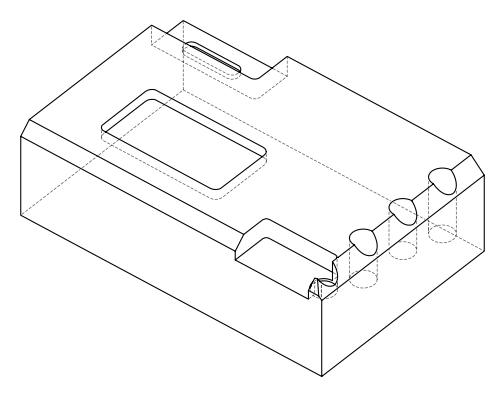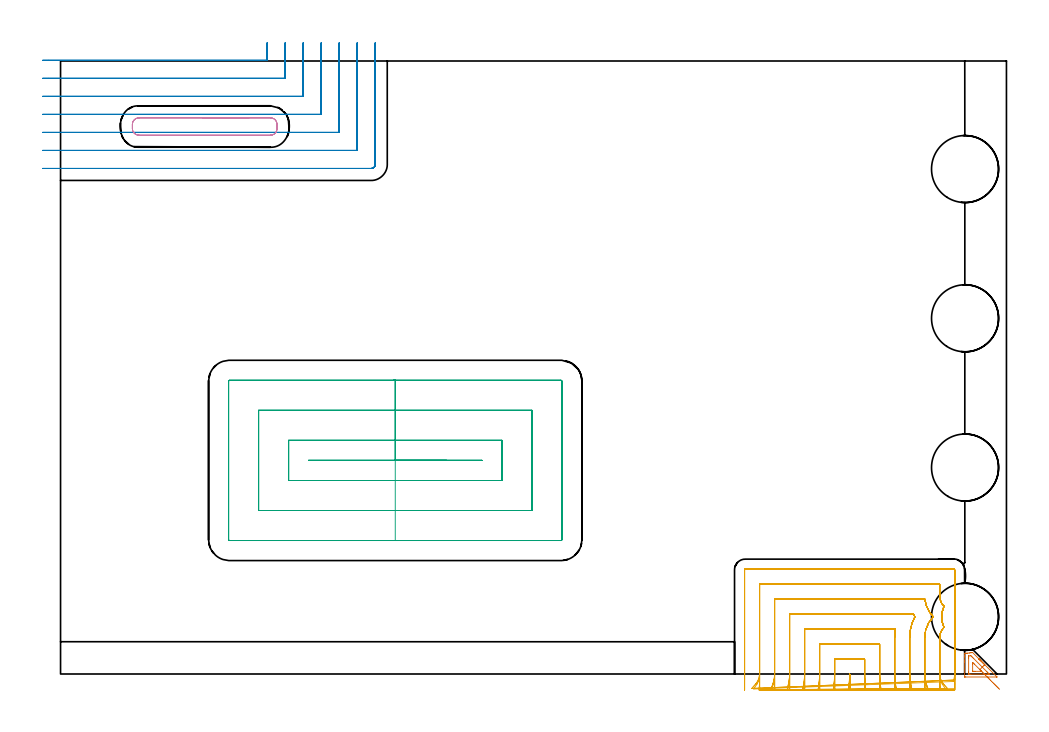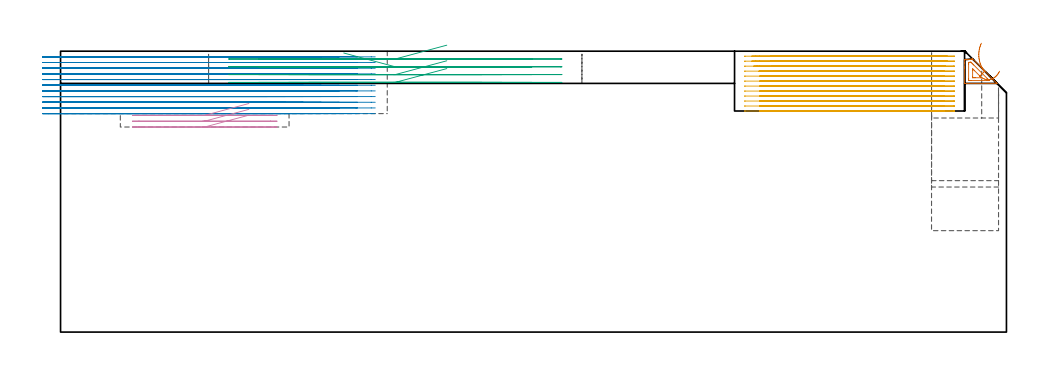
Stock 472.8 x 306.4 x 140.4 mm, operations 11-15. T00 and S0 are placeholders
(PLAN: 15 operations, 12 tool changes, 118.1 min)
(1 INDEXABLE_INSERT_DRILL_BLIND_HOLE_FROM_SOLID | STEP1POCKET | NXT0302_013 | 0.14 min | 11465 mm3)
(2 DRILL_TO_ENLARGE_BLIND_HOLE | STEP1POCKET | UGT0301_383 | 0.14 min | 17950 mm3)
(3 INDEXABLE_INSERT_DRILL_BLIND_HOLE_FROM_SOLID_1 | STEP1POCKET_1 | NXT0302_013 | 0.27 min | 22290 mm3)
(4 DRILL_TO_ENLARGE_BLIND_HOLE_1 | STEP1POCKET_1 | UGT0301_383 | 0.27 min | 34690 mm3)
(5 INDEXABLE_INSERT_DRILL_BLIND_HOLE_FROM_SOLID_2 | STEP1POCKET_2 | NXT0302_013 | 0.28 min | 23396 mm3)
(6 DRILL_TO_ENLARGE_BLIND_HOLE_2 | STEP1POCKET_2 | UGT0301_383 | 0.28 min | 36399 mm3)
(7 INDEXABLE_INSERT_DRILL_BLIND_HOLE_FROM_SOLID_3 | STEP1POCKET_3 | NXT0302_013 | 0.37 min | 30940 mm3)
(8 DRILL_TO_ENLARGE_BLIND_HOLE_3 | STEP1POCKET_3 | UGT0301_383 | 0.37 min | 48059 mm3)
(9 AREA_MILL | FG_CHAMFER_SURFACE | UGT0205_001 | 16.47 min | 44618 mm3)
(10 AREA_MILL_1 | FG_CHAMFER_SURFACE_1 | UGT0205_001 | 15.29 min | 53584 mm3)
(11 AREA_MILL_2 | FG_CHAMFER_SURFACE_2 | UGT0205_001 | 0.61 min | 1636 mm3)
(12 MILL_CORNER_NOTCH_RECTANGULAR | CORNER_NOTCH_RECTANGULAR | NXT0201_011 | Follow Part, ap 3, ae 75% | 29.33 min | 303769 mm3)
(13 MILL_RECTANGULAR_POCKET | POCKET_RECTANGULAR_STRAIGHT | UGT0201_104 | Follow Part, ap 5, ae 75% | 11.11 min | 289976 mm3)
(14 MILL_RECTANGULAR_POCKET_1 | POCKET_RECTANGULAR_STRAIGHT_1 | NXT0201_011 | Follow Part, ap 3, ae 75% | 1.23 min | 11184 mm3)
(15 MILL_SLOT | SLOT_PARTIAL_RECTANGULAR | NXT0201_013 | Follow Part, ap 2.5, ae 75% | 41.92 min | 182192 mm3)
(TOOL NXT0302_013 | Index. Insert Drill 21mm [880-D2100L25-05] | D21 PA176 FL105 Z2)
(TOOL UGT0301_383 | Twist Drill Flat Bottom 33.5 mm | D33.5 PA180 FL175 Z2)
(TOOL UGT0205_001 | Chamfer Mill 20 x 3 x 45 deg. | D20 FL50 Z2)
(TOOL NXT0201_011 | ENDMILL 12mm [2P460-1200-NA 1630] | D12 FL38 Z6)
(TOOL UGT0201_104 | End Mill 20 mm | D20 FL22 Z2)
(TOOL NXT0201_013 | ENDMILL 10mm | D10 FL30 Z4)
(OP 11 AREA_MILL_2)
G17 G21 G94 G90
T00 M6
G54
G17 G0 G90 X460.275 Y6.326 S1061 M3
G43 Z150.4 H0
Z144.372
G94 G1 X459.941 Y6.66 Z143.639 F250.
X459.654 Y6.947 Z142.867
X459.415 Y7.186 Z142.062
X459.227 Y7.374 Z141.231
X459.09 Y7.51 Z140.381
X459.007 Y7.594 Z139.516
X458.977 Y7.624 Z138.645
X459.001 Y7.6 Z137.773
X459.079 Y7.522 Z136.908
X459.21 Y7.391 Z136.055
X459.392 Y7.209 Z135.222
X459.626 Y6.975 Z134.414
X459.908 Y6.693 Z133.639
X460.237 Y6.364 Z132.901
X460.61 Y5.991 Z132.206
X461.025 Y5.576 Z131.56
X461.478 Y5.123 Z130.968
X461.965 Y4.636 Z130.433
X467.848 Y-1.247 Z124.551
X468.05 Y-1.45 Z124.35
X468.091 Y-1.493 Z124.307
X467.848 Y-1.5 Z124.3
X452.449
X451.979 Y-1.494 Z124.303
X451.91 Y-1.491 Z124.305
X451.9 Y-1.416 Z124.38
Y5.954 Z131.748
Y6.627 Z132.424
Y6.833 Z132.631
Y8.592 Z134.388
Y9.005 Z134.804
Y10.352 Z136.148
X452.039 Y10.354 Z136.151
X452.449 Y10.364 Z136.154
X452.486 Z136.155
X452.65 Y10.375 Z136.16
X453.37 Y10.408 Z136.206
X454.254 Y10.499 Z136.298
X455.114 Y10.635 Z136.433
X455.138 Y10.639 Z136.437
X455.783 Y10.762 Z136.561
X455.796 Y10.763 Z136.562
X455.825 Y10.764
X455.894 Y10.706 Z136.505
X461.965 Y4.636 Z130.433
X461.577 Y4.247 Z130.047
X460.74 Y3.41 Z129.21
X463.109 Y1.041 Z126.841
X463.471 Y0.679 Z126.479
X463.998 Y0.149 Z125.949
X464.151 Y-0.013 Z125.787
X464.207 Y-0.079 Z125.721
X463.998 Y-0.083 Z125.717
X463.881 Y-0.085 Z125.715
X463.109 Y-0.086 Z125.714
X454.998
X454.225 Y-0.084 Z125.716
X454.107 Y-0.083 Z125.717
X453.91 Y-0.078 Z125.722
X453.906 Y-0.016 Z125.784
X453.902 Y0.12 Z125.92
X453.9 Y0.679 Z126.479
Y1.001 Z126.801
Y8.034 Z133.834
X453.902 Y8.592 Z134.392
X453.904 Y8.91 Z134.71
X453.91 Y9.016 Z134.816
X454. Y9.036 Z134.836
X454.966 Y9.155 Z134.955
X455.114 Y9.025 Z134.825
X455.555 Y8.592 Z134.392
X456.002 Y8.148 Z133.948
X456.438 Y7.712 Z133.512
X460.74 Y3.41 Z129.21
X459.515 Y2.186 Z127.986
X459.556 Y2.145 Z127.945
X460.139 Y1.558 Z127.358
X460.329 Y1.362 Z127.162
X460.352 Y1.338 Z127.138
X460.297 Y1.335 Z127.135
X460.174 Y1.331 Z127.131
X460.02 Y1.329 Z127.129
X459.788 Y1.328 Z127.128
X457.123
X456.891 Y1.329 Z127.129
X456.233 Y1.33 Z127.13
X456.002 Y1.333 Z127.133
X455.927 Y1.335 Z127.135
X455.91 Y1.34 Z127.14
X455.906 Y1.389 Z127.189
X455.902 Y1.457 Z127.257
X455.901 Y1.558 Z127.358
X455.9 Y1.659 Z127.459
Y5.075 Z130.875
Y5.176 Z130.976
X455.902 Y5.277 Z131.077
X455.909 Y5.479 Z131.279
X455.921 Y5.769 Z131.569
X456.002 Y5.694 Z131.494
X456.625 Y5.075 Z130.875
X456.891 Y4.81 Z130.61
X459.264 Y2.437 Z128.237
X459.515 Y2.186 Z127.986
X460.033 Y1.667 Z127.514
X460.579 Y1.121 Z127.107
X461.147 Y0.552 Z126.77
X461.735 Y-0.035 Z126.503
X462.336 Y-0.637 Z126.31
X462.947 Y-1.249 Z126.192
X463.563 Y-1.865 Z126.15
X464.179 Y-2.482 Z126.184
X464.791 Y-3.094 Z126.294
X465.393 Y-3.697 Z126.478
X465.982 Y-4.286 Z126.737
X466.553 Y-4.858 Z127.067
X467.102 Y-5.406 Z127.466
X467.623 Y-5.929 Z127.931
X468.114 Y-6.42 Z128.459
X468.571 Y-6.877 Z129.045
X468.99 Y-7.296 Z129.685
X469.367 Y-7.674 Z130.375
G0 Z150.4
M5
M2
(OP 12 MILL_CORNER_NOTCH_RECTANGULAR)
G17 G21 G94 G90
T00 M6
G54
G17 G0 G90 X-8.992 Y306.7 S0 M3
G43 Z150.401 H1
Z137.564
G94 G1 X-5.992 F250.
X102.705 F500.
G3 X103.3 Y307.295 R0.6
G1 Y312.4
Y315.4 F250.
G0 Z150.401
X-9. Y297.7
Z137.564
G1 X-6.
X111.705 F500.
G3 X112.3 Y298.295 R0.6
G1 Y312.4
Y315.4 F250.
G0 Z150.401
X-9. Y288.7
Z137.564
G1 X-6.
X120.705 F500.
G3 X121.3 Y289.295 R0.6
G1 Y312.4
Y315.4 F250.
G0 Z150.401
X-9. Y279.7
Z137.564
G1 X-6.
X129.705 F500.
G3 X130.3 Y280.295 R0.6
G1 Y312.4
Y315.4 F250.
G0 Z150.401
X-9. Y270.7
Z137.564
G1 X-6.
X138.704 F500.
G3 X139.3 Y271.296 R0.6
G1 Y312.4
Y315.4 F250.
G0 Z150.401
X-9. Y261.7
Z137.564
G1 X-6.
X147.704 F500.
G3 X148.3 Y262.296 R0.6
G1 Y312.4
Y315.4 F250.
G0 Z150.401
X-9. Y252.7
Z137.564
G1 X-6.
X155.3 F500.
G3 X157.3 Y254.7 R2.
G1 Y312.4
Y315.4 F250.
G0 Z150.401
X-8.992 Y306.7
Z134.728
G1 X-5.992
X102.705 F500.
G3 X103.3 Y307.295 R0.6
G1 Y312.4
Y315.4 F250.
G0 Z150.401
X-9. Y297.7
Z134.728
G1 X-6.
X111.705 F500.
G3 X112.3 Y298.295 R0.6
G1 Y312.4
Y315.4 F250.
G0 Z150.401
X-9. Y288.7
Z134.728
G1 X-6.
X120.705 F500.
G3 X121.3 Y289.295 R0.6
G1 Y312.4
Y315.4 F250.
G0 Z150.401
X-9. Y279.7
Z134.728
G1 X-6.
X129.704 F500.
G3 X130.3 Y280.296 R0.6
G1 Y312.4
Y315.4 F250.
G0 Z150.401
X-9. Y270.7
Z134.728
G1 X-6.
X138.704 F500.
G3 X139.3 Y271.296 R0.6
G1 Y312.4
Y315.4 F250.
G0 Z150.401
X-9. Y261.7
Z134.728
G1 X-6.
X147.704 F500.
G3 X148.3 Y262.296 R0.6
G1 Y312.4
Y315.4 F250.
G0 Z150.401
X-9. Y252.7
Z134.728
G1 X-6.
X155.3 F500.
G3 X157.3 Y254.7 R2.
G1 Y312.4
Y315.4 F250.
G0 Z150.401
X-8.992 Y306.7
Z131.891
G1 X-5.992
X102.705 F500.
G3 X103.3 Y307.295 R0.6
G1 Y312.4
Y315.4 F250.
G0 Z150.401
X-9. Y297.7
Z131.891
G1 X-6.
X111.705 F500.
G3 X112.3 Y298.295 R0.6
G1 Y312.4
Y315.4 F250.
G0 Z150.401
X-9. Y288.7
Z131.891
G1 X-6.
X120.705 F500.
G3 X121.3 Y289.295 R0.6
G1 Y312.4
Y315.4 F250.
G0 Z150.401
X-9. Y279.7
Z131.891
G1 X-6.
X129.705 F500.
G3 X130.3 Y280.295 R0.6
G1 Y312.4
Y315.4 F250.
G0 Z150.401
X-9. Y270.7
Z131.891
G1 X-6.
X138.704 F500.
G3 X139.3 Y271.296 R0.6
G1 Y312.4
Y315.4 F250.
G0 Z150.401
X-9. Y261.7
Z131.891
G1 X-6.
X147.704 F500.
G3 X148.3 Y262.296 R0.6
G1 Y312.4
Y315.4 F250.
G0 Z150.401
X-9. Y252.7
Z131.891
G1 X-6.
X155.3 F500.
G3 X157.3 Y254.7 R2.
G1 Y312.4
Y315.4 F250.
G0 Z150.401
X-8.992 Y306.7
Z129.055
G1 X-5.992
X102.705 F500.
G3 X103.3 Y307.295 R0.6
G1 Y312.4
Y315.4 F250.
G0 Z150.401
X-9. Y297.7
Z129.055
G1 X-6.
X111.705 F500.
G3 X112.3 Y298.295 R0.6
G1 Y312.4
Y315.4 F250.
G0 Z150.401
X-9. Y288.7
Z129.055
G1 X-6.
X120.705 F500.
G3 X121.3 Y289.295 R0.6
G1 Y312.4
Y315.4 F250.
G0 Z150.401
X-9. Y279.7
Z129.055
G1 X-6.
X129.705 F500.
G3 X130.3 Y280.295 R0.6
G1 Y312.4
Y315.4 F250.
G0 Z150.401
X-9. Y270.7
Z129.055
G1 X-6.
X138.704 F500.
G3 X139.3 Y271.296 R0.6
G1 Y312.4
Y315.4 F250.
G0 Z150.401
X-9. Y261.7
Z129.055
G1 X-6.
X147.704 F500.
G3 X148.3 Y262.296 R0.6
G1 Y312.4
Y315.4 F250.
G0 Z150.401
X-9. Y252.7
Z129.055
G1 X-6.
X155.3 F500.
G3 X157.3 Y254.7 R2.
G1 Y312.4
Y315.4 F250.
G0 Z150.401
X-8.992 Y306.7
Z126.218
G1 X-5.992
X102.705 F500.
G3 X103.3 Y307.295 R0.6
G1 Y312.4
Y315.4 F250.
G0 Z150.401
X-9. Y297.7
Z126.218
G1 X-6.
X111.705 F500.
G3 X112.3 Y298.295 R0.6
G1 Y312.4
Y315.4 F250.
G0 Z150.401
X-9. Y288.7
Z126.218
G1 X-6.
X120.705 F500.
G3 X121.3 Y289.295 R0.6
G1 Y312.4
Y315.4 F250.
G0 Z150.401
X-9. Y279.7
Z126.218
G1 X-6.
X129.705 F500.
G3 X130.3 Y280.295 R0.6
G1 Y312.4
Y315.4 F250.
G0 Z150.401
X-9. Y270.7
Z126.218
G1 X-6.
X138.704 F500.
G3 X139.3 Y271.296 R0.6
G1 Y312.4
Y315.4 F250.
G0 Z150.401
X-9. Y261.7
Z126.218
G1 X-6.
X147.704 F500.
G3 X148.3 Y262.296 R0.6
G1 Y312.4
Y315.4 F250.
G0 Z150.401
X-9. Y252.7
Z126.218
G1 X-6.
X155.3 F500.
G3 X157.3 Y254.7 R2.
G1 Y312.4
Y315.4 F250.
G0 Z150.401
X-8.992 Y306.7
Z123.382
G1 X-5.992
X102.705 F500.
G3 X103.3 Y307.295 R0.6
G1 Y312.4
Y315.4 F250.
G0 Z150.401
X-9. Y297.7
Z123.382
G1 X-6.
X111.705 F500.
G3 X112.3 Y298.295 R0.6
G1 Y312.4
Y315.4 F250.
G0 Z150.401
X-9. Y288.7
Z123.382
G1 X-6.
X120.705 F500.
G3 X121.3 Y289.295 R0.6
G1 Y312.4
Y315.4 F250.
G0 Z150.401
X-9. Y279.7
Z123.382
G1 X-6.
X129.704 F500.
G3 X130.3 Y280.296 R0.6
G1 Y312.4
Y315.4 F250.
G0 Z150.401
X-9. Y270.7
Z123.382
G1 X-6.
X138.704 F500.
G3 X139.3 Y271.296 R0.6
G1 Y312.4
Y315.4 F250.
G0 Z150.401
X-9. Y261.7
Z123.382
G1 X-6.
X147.704 F500.
G3 X148.3 Y262.296 R0.6
G1 Y312.4
Y315.4 F250.
G0 Z150.401
X-9. Y252.7
Z123.382
G1 X-6.
X155.3 F500.
G3 X157.3 Y254.7 R2.
G1 Y312.4
Y315.4 F250.
G0 Z150.401
X-8.992 Y306.7
Z120.546
G1 X-5.992
X102.705 F500.
G3 X103.3 Y307.295 R0.6
G1 Y312.4
Y315.4 F250.
G0 Z150.401
X-9. Y297.7
Z120.546
G1 X-6.
X111.705 F500.
G3 X112.3 Y298.295 R0.6
G1 Y312.4
Y315.4 F250.
G0 Z150.401
X-9. Y288.7
Z120.546
G1 X-6.
X120.705 F500.
G3 X121.3 Y289.295 R0.6
G1 Y312.4
Y315.4 F250.
G0 Z150.401
X-9. Y279.7
Z120.546
G1 X-6.
X129.705 F500.
G3 X130.3 Y280.295 R0.6
G1 Y312.4
Y315.4 F250.
G0 Z150.401
X-9. Y270.7
Z120.546
G1 X-6.
X138.704 F500.
G3 X139.3 Y271.296 R0.6
G1 Y312.4
Y315.4 F250.
G0 Z150.401
X-9. Y261.7
Z120.546
G1 X-6.
X147.704 F500.
G3 X148.3 Y262.296 R0.6
G1 Y312.4
Y315.4 F250.
G0 Z150.401
X-9. Y252.7
Z120.546
G1 X-6.
X155.3 F500.
G3 X157.3 Y254.7 R2.
G1 Y312.4
Y315.4 F250.
G0 Z150.401
X-8.992 Y306.7
Z117.709
G1 X-5.992
X102.705 F500.
G3 X103.3 Y307.295 R0.6
G1 Y312.4
Y315.4 F250.
G0 Z150.401
X-9. Y297.7
Z117.709
G1 X-6.
X111.705 F500.
G3 X112.3 Y298.295 R0.6
G1 Y312.4
Y315.4 F250.
G0 Z150.401
X-9. Y288.7
Z117.709
G1 X-6.
X120.705 F500.
G3 X121.3 Y289.295 R0.6
G1 Y312.4
Y315.4 F250.
G0 Z150.401
X-9. Y279.7
Z117.709
G1 X-6.
X129.705 F500.
G3 X130.3 Y280.295 R0.6
G1 Y312.4
Y315.4 F250.
G0 Z150.401
X-9. Y270.7
Z117.709
G1 X-6.
X138.704 F500.
G3 X139.3 Y271.296 R0.6
G1 Y312.4
Y315.4 F250.
G0 Z150.401
X-9. Y261.7
Z117.709
G1 X-6.
X147.704 F500.
G3 X148.3 Y262.296 R0.6
G1 Y312.4
Y315.4 F250.
G0 Z150.401
X-9. Y252.7
Z117.709
G1 X-6.
X155.3 F500.
G3 X157.3 Y254.7 R2.
G1 Y312.4
Y315.4 F250.
G0 Z150.401
X-8.992 Y306.7
Z114.873
G1 X-5.992
X102.705 F500.
G3 X103.3 Y307.295 R0.6
G1 Y312.4
Y315.4 F250.
G0 Z150.401
X-9. Y297.7
Z114.873
G1 X-6.
X111.705 F500.
G3 X112.3 Y298.295 R0.6
G1 Y312.4
Y315.4 F250.
G0 Z150.401
X-9. Y288.7
Z114.873
G1 X-6.
X120.705 F500.
G3 X121.3 Y289.295 R0.6
G1 Y312.4
Y315.4 F250.
G0 Z150.401
X-9. Y279.7
Z114.873
G1 X-6.
X129.705 F500.
G3 X130.3 Y280.295 R0.6
G1 Y312.4
Y315.4 F250.
G0 Z150.401
X-9. Y270.7
Z114.873
G1 X-6.
X138.704 F500.
G3 X139.3 Y271.296 R0.6
G1 Y312.4
Y315.4 F250.
G0 Z150.401
X-9. Y261.7
Z114.873
G1 X-6.
X147.704 F500.
G3 X148.3 Y262.296 R0.6
G1 Y312.4
Y315.4 F250.
G0 Z150.401
X-9. Y252.7
Z114.873
G1 X-6.
X155.3 F500.
G3 X157.3 Y254.7 R2.
G1 Y312.4
Y315.4 F250.
G0 Z150.401
X-8.992 Y306.7
Z112.036
G1 X-5.992
X102.705 F500.
G3 X103.3 Y307.295 R0.6
G1 Y312.4
Y315.4 F250.
G0 Z150.401
X-9. Y297.7
Z112.036
G1 X-6.
X111.705 F500.
G3 X112.3 Y298.295 R0.6
G1 Y312.4
Y315.4 F250.
G0 Z150.401
X-9. Y288.7
Z112.036
G1 X-6.
X120.705 F500.
G3 X121.3 Y289.295 R0.6
G1 Y312.4
Y315.4 F250.
G0 Z150.401
X-9. Y279.7
Z112.036
G1 X-6.
X129.705 F500.
G3 X130.3 Y280.295 R0.6
G1 Y312.4
Y315.4 F250.
G0 Z150.401
X-9. Y270.7
Z112.036
G1 X-6.
X138.704 F500.
G3 X139.3 Y271.296 R0.6
G1 Y312.4
Y315.4 F250.
G0 Z150.401
X-9. Y261.7
Z112.036
G1 X-6.
X147.704 F500.
G3 X148.3 Y262.296 R0.6
G1 Y312.4
Y315.4 F250.
G0 Z150.401
X-9. Y252.7
Z112.036
G1 X-6.
X155.3 F500.
G3 X157.3 Y254.7 R2.
G1 Y312.4
Y315.4 F250.
G0 Z150.401
X-8.992 Y306.7
Z109.2
G1 X-5.992
X102.705 F500.
G3 X103.3 Y307.295 R0.6
G1 Y312.4
Y315.4 F250.
G0 Z150.401
X-9. Y297.7
Z109.2
G1 X-6.
X111.705 F500.
G3 X112.3 Y298.295 R0.6
G1 Y312.4
Y315.4 F250.
G0 Z150.401
X-9. Y288.7
Z109.2
G1 X-6.
X120.705 F500.
G3 X121.3 Y289.295 R0.6
G1 Y312.4
Y315.4 F250.
G0 Z150.401
X-9. Y279.7
Z109.2
G1 X-6.
X129.705 F500.
G3 X130.3 Y280.295 R0.6
G1 Y312.4
Y315.4 F250.
G0 Z150.401
X-9. Y270.7
Z109.2
G1 X-6.
X138.704 F500.
G3 X139.3 Y271.296 R0.6
G1 Y312.4
Y315.4 F250.
G0 Z150.401
X-9. Y261.7
Z109.2
G1 X-6.
X147.704 F500.
G3 X148.3 Y262.296 R0.6
G1 Y312.4
Y315.4 F250.
G0 Z150.401
X-9. Y252.7
Z109.2
G1 X-6.
X155.3 F500.
G3 X157.3 Y254.7 R2.
G1 Y312.4
Y315.4 F250.
G0 Z150.401
M5
M2
(OP 13 MILL_RECTANGULAR_POCKET)
G17 G21 G94 G90
T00 M6
G54
G17 G0 G90 X193.052 Y106.8 S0 M3
G43 Z150.401 H0
Z143.4
G94 G1 X167.3 Z136.5 F250.
X124. F500.
Y106.7
X210.6
Y106.8
X167.3
Y116.8
X114.
Y96.7
X220.6
Y116.8
X167.3
Y131.8
X99.
Y81.7
X235.6
Y131.8
X167.3
Y146.8
X84.5
G3 X84. Y146.3 R0.5
G1 Y67.2
G3 X84.5 Y66.7 R0.5
G1 X250.1
G3 X250.6 Y67.2 R0.5
G1 Y146.3
G3 X250.1 Y146.8 R0.5
G1 X167.3
X166.3
G0 X141.548 Y106.7 Z139.5
G1 X167.3 Z132.6 F250.
X210.6 F500.
Y106.8
X124.
Y106.7
X167.3
Y96.7
X220.6
Y116.8
X114.
Y96.7
X167.3
Y81.7
X235.6
Y131.8
X99.
Y81.7
X167.3
Y66.7
X250.1
G3 X250.6 Y67.2 R0.5
G1 Y146.3
G3 X250.1 Y146.8 R0.5
G1 X84.5
G3 X84. Y146.3 R0.5
G1 Y67.2
G3 X84.5 Y66.7 R0.5
G1 X167.3
X168.3
G0 X193.052 Y106.8 Z135.6
G1 X167.3 Z128.7 F250.
X124. F500.
Y106.7
X210.6
Y106.8
X167.3
Y116.8
X114.
Y96.7
X220.6
Y116.8
X167.3
Y131.8
X99.
Y81.7
X235.6
Y131.8
X167.3
Y146.8
X84.5
G3 X84. Y146.3 R0.5
G1 Y67.2
G3 X84.5 Y66.7 R0.5
G1 X250.1
G3 X250.6 Y67.2 R0.5
G1 Y146.3
G3 X250.1 Y146.8 R0.5
G1 X167.3
X166.3
G0 X193.052 Y106.8 Z131.7
G1 X167.3 Z124.8 F250.
X124. F500.
Y106.7
X210.6
Y106.8
X167.3
Y116.8
X114.
Y96.7
X220.6
Y116.8
X167.3
Y131.8
X99.
Y81.7
X235.6
Y131.8
X167.3
Y146.8
X84.5
G3 X84. Y146.3 R0.5
G1 Y67.2
G3 X84.5 Y66.7 R0.5
G1 X250.1
G3 X250.6 Y67.2 R0.5
G1 Y146.3
G3 X250.1 Y146.8 R0.5
G1 X167.3
X166.3
G0 Z150.401
M5
M2
(OP 14 MILL_RECTANGULAR_POCKET_1)
G17 G21 G94 G90
T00 M6
G54
G17 G0 G90 X94.127 Y278. S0 M3
G43 Z150.401 H1
Z114.246
G94 G1 X72.05 Z108.331 F250.
X39.2 F500.
G3 X35.9 Y274.7 R3.3
G1 Y272.6
G3 X39.2 Y269.3 R3.3
G1 X104.9
G3 X108.2 Y272.6 R3.3
G1 Y274.7
G3 X104.9 Y278. R3.3
G1 X72.05
X71.05
G0 X94.127 Z111.331
G1 X72.05 Z105.415 F250.
X39.2 F500.
G3 X35.9 Y274.7 R3.3
G1 Y272.6
G3 X39.2 Y269.3 R3.3
G1 X104.9
G3 X108.2 Y272.6 R3.3
G1 Y274.7
G3 X104.9 Y278. R3.3
G1 X72.05
X71.05
G0 X94.127 Z108.415
G1 X72.05 Z102.5 F250.
X39.2 F500.
G3 X35.9 Y274.7 R3.3
G1 Y272.6
G3 X39.2 Y269.3 R3.3
G1 X104.9
G3 X108.2 Y272.6 R3.3
G1 Y274.7
G3 X104.9 Y278. R3.3
G1 X72.05
X71.05
G0 Z150.401
M5
M2
(OP 15 MILL_SLOT)
G17 G21 G94 G90
T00 M6
G54
G17 G0 G90 X394.922 Y-7.986 S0 M3
G43 Z150.401 H0
Z137.909
G94 G1 X394.637 Y-5. F250.
G2 X394.4 Y-0.1 R52.5 F500.
X394.162 Y-5. R52.5
G1 X393.877 Y-7.986 F250.
X402.509 Y-7.982
X402.177 Y-5.
G2 X401.9 Y-0.015 R45. F500.
G1 Y7.4
X386.9
Y-0.008
G2 X386.622 Y-5. R45.
G1 X386.289 Y-7.981 F250.
X410.132 Y-7.973
X409.733 Y-5.
G2 X409.4 Y-0.015 R37.5 F500.
G1 Y14.9
X379.4
Y-0.008
G2 X379.066 Y-5. R37.5
G1 X378.667 Y-7.973 F250.
X417.815 Y-7.958
X417.317 Y-5.
G2 X416.9 Y-0.015 R30. F500.
G1 Y18.067
G2 X417.215 Y22.4 R30.
G1 X371.9
Y-0.008
G2 X371.482 Y-5. R30.
G1 X370.982 Y-7.958 F250.
X425.624 Y-7.925
X424.959 Y-5.
G2 X424.4 Y-0.015 R22.5 F500.
G1 Y18.067
G2 X427.018 Y28.6 R22.5
X426.382 Y29.9 R22.5
G1 X364.4
Y-0.008
G2 X363.839 Y-5. R22.5
G1 X363.173 Y-7.925 F250.
X433.749 Y-7.83
X432.752 Y-5.
G2 X431.9 Y-0.015 R15. F500.
G1 Y18.067
G2 X436.22 Y28.6 R15.
X432. Y37.4 R15.
G1 X356.9
Y-0.008
G2 X356.045 Y-5. R15.
G1 X355.046 Y-7.829 F250.
X443.29 Y-7.242
X441.296 Y-5.
G2 X439.4 Y-0.015 R7.5 F500.
G1 Y18.067
G2 X441.587 Y23.361 R7.5
X441.586 Y33.841 R11.755
X439.4 Y39.133 R7.5
G1 Y44.9
X349.4
Y-0.008
G2 X347.497 Y-5. R7.5
G1 X345.5 Y-7.239 F250.
X446.9 Y-3.015 F500.
Y-0.015 F250.
Y18.067 F500.
Y21.067 F250.
Y36.133 F500.
Y39.133 F250.
Y52.1 F500.
G3 X446.6 Y52.4 R0.3
G1 X342.2
G3 X341.9 Y52.1 R0.3
G1 Y-0.008
Y-3.008 F250.
G0 Z150.401
X394.922 Y-7.986
Z135.417
G1 X394.637 Y-5.
G2 X394.4 Y-0.1 R52.5 F500.
X394.162 Y-5. R52.5
G1 X393.877 Y-7.986 F250.
X402.509 Y-7.982
X402.177 Y-5.
G2 X401.9 Y-0.015 R45. F500.
G1 Y7.4
X386.9
Y-0.008
G2 X386.622 Y-5. R45.
G1 X386.289 Y-7.981 F250.
X410.132 Y-7.973
X409.733 Y-5.
G2 X409.4 Y-0.015 R37.5 F500.
G1 Y14.9
X379.4
Y-0.008
G2 X379.066 Y-5. R37.5
G1 X378.667 Y-7.973 F250.
X417.815 Y-7.958
X417.317 Y-5.
G2 X416.9 Y-0.015 R30. F500.
G1 Y18.067
G2 X417.215 Y22.4 R30.
G1 X371.9
Y-0.008
G2 X371.482 Y-5. R30.
G1 X370.982 Y-7.958 F250.
X425.624 Y-7.925
X424.959 Y-5.
G2 X424.4 Y-0.015 R22.5 F500.
G1 Y18.067
G2 X427.016 Y28.597 R22.5
X426.379 Y29.9 R22.5
G1 X364.4
Y-0.008
G2 X363.839 Y-5. R22.5
G1 X363.173 Y-7.925 F250.
X433.749 Y-7.83
X432.752 Y-5.
G2 X431.9 Y-0.015 R15. F500.
G1 Y18.067
G2 X436.217 Y28.597 R15.
X432. Y37.4 R15.
G1 X356.9
Y-0.008
G2 X356.045 Y-5. R15.
G1 X355.046 Y-7.829 F250.
X443.29 Y-7.242
X441.296 Y-5.
G2 X439.4 Y-0.015 R7.5 F500.
G1 Y18.067
G2 X441.588 Y23.362 R7.5
X440.445 Y27.147 R11.757
X440.783 Y31.748 R11.755
X441.587 Y33.833 R11.771
X439.4 Y39.127 R7.5
G1 Y44.9
X349.4
Y-0.008
G2 X347.497 Y-5. R7.5
G1 X345.5 Y-7.239 F250.
X446.9 Y-3.015 F500.
Y-0.015 F250.
Y18.067 F500.
Y21.067 F250.
Y36.127 F500.
Y39.127 F250.
Y52.1 F500.
G3 X446.6 Y52.4 R0.3
G1 X342.2
G3 X341.9 Y52.1 R0.3
G1 Y-0.008
Y-3.008 F250.
G0 Z150.401
X394.805 Y-7.99
Z132.925
G1 X394.567 Y-5.
G2 X394.4 Y-0.821 R52.5 F500.
G1 Y-0.1
Y-0.853
G2 X394.236 Y-5. R52.5
G1 X393.999 Y-7.991 F250.
X402.373 Y-7.987
X402.095 Y-5.
G2 X401.9 Y-0.821 R45. F500.
G1 Y7.4
X386.9
Y-0.853
G2 X386.708 Y-5. R45.
G1 X386.432 Y-7.987 F250.
X409.968 Y-7.981
X409.634 Y-5.
G2 X409.4 Y-0.821 R37.5 F500.
G1 Y14.9
X379.4
Y-0.853
G2 X379.17 Y-5. R37.5
G1 X378.838 Y-7.982 F250.
X417.61 Y-7.971
X417.193 Y-5.
G2 X416.9 Y-0.821 R30. F500.
G1 Y18.067
G2 X417.215 Y22.4 R30.
G1 X371.9
Y-0.853
G2 X371.612 Y-5. R30.
G1 X371.197 Y-7.971 F250.
X425.349 Y-7.948
X424.792 Y-5.
G2 X424.4 Y-0.821 R22.5 F500.
G1 Y18.067
G2 X427.016 Y28.597 R22.5
X426.379 Y29.9 R22.5
G1 X364.4
Y-0.853
G2 X364.014 Y-5. R22.5
G1 X363.461 Y-7.949 F250.
X433.33 Y-7.881
X432.494 Y-5.
G2 X431.9 Y-0.821 R15. F500.
G1 Y18.067
G2 X436.217 Y28.597 R15.
X432. Y37.4 R15.
G1 X356.9
Y-0.853
G2 X356.315 Y-5. R15.
G1 X355.486 Y-7.883 F250.
X442.344 Y-7.491
X440.672 Y-5.
G2 X439.4 Y-0.821 R7.5 F500.
G1 Y18.067
G2 X441.588 Y23.362 R7.5
X440.603 Y31.016 R11.757
X441.587 Y33.833 R11.771
X439.4 Y39.127 R7.5
G1 Y44.9
X349.4
Y-0.853
G2 X348.149 Y-5. R7.5
G1 X346.49 Y-7.5 F250.
X446.247 Y-3.749 F500.
X446.9 Y-0.821 F250.
Y18.067 F500.
Y21.067 F250.
Y36.127 F500.
Y39.127 F250.
Y52.1 F500.
G3 X446.6 Y52.4 R0.3
G1 X342.2
G3 X341.9 Y52.1 R0.3
G1 Y-0.853
Y-3.853 F250.
G0 Z150.401
X394.443 Y-8.
Z130.434
G1 X394.404 Y-5.
G2 X394.4 Y-4.323 R52.5 F500.
G1 Y-0.1
Y-4.322
G2 X394.396 Y-5. R52.5
G1 X394.357 Y-8. F250.
X401.95
X401.905 Y-5.
G2 X401.9 Y-4.323 R45. F500.
G1 Y7.4
X386.9
Y-4.322
G2 X386.895 Y-5. R45.
G1 X386.85 Y-8. F250.
X409.46
X409.406 Y-5.
G2 X409.4 Y-4.323 R37.5 F500.
G1 Y14.9
X379.4
Y-4.322
G2 X379.394 Y-5. R37.5
G1 X379.34 Y-8. F250.
X416.975 Y-7.999
X416.908 Y-5.
G2 X416.9 Y-4.323 R30. F500.
G1 Y18.067
G2 X417.215 Y22.4 R30.
G1 X371.9
Y-4.322
G2 X371.892 Y-5. R30.
G1 X371.825 Y-7.999 F250.
X424.5
X424.41 Y-5.
G2 X424.4 Y-4.323 R22.5 F500.
G1 Y18.067
G2 X427.016 Y28.597 R22.5
X426.379 Y29.9 R22.5
G1 X364.4
Y-4.322
G2 X364.39 Y-5. R22.5
G1 X364.299 Y-7.999 F250.
X432.051 Y-7.997
X431.915 Y-5.
G2 X431.9 Y-4.323 R15. F500.
G1 Y18.067
G2 X436.217 Y28.597 R15.
X432. Y37.4 R15.
G1 X356.9
Y-4.322
G2 X356.885 Y-5. R15.
G1 X356.749 Y-7.997 F250.
X439.701 Y-7.988
X439.431 Y-5.
G2 X439.4 Y-4.323 R7.5 F500.
G1 Y18.067
G2 X441.588 Y23.362 R7.5
X440.603 Y31.016 R11.758
X441.587 Y33.833 R11.771
X439.4 Y39.127 R7.5
G1 Y44.9
X349.4
Y-4.322
G2 X349.369 Y-5. R7.5
G1 X349.098 Y-7.988 F250.
X446.9 Y-7.323
Y-4.323
Y18.067 F500.
Y21.067 F250.
Y36.127 F500.
Y39.127 F250.
Y52.1 F500.
G3 X446.6 Y52.4 R0.3
G1 X342.2
G3 X341.9 Y52.1 R0.3
G1 Y-4.322
Y-7.322 F250.
G0 X394.4 Y-8. Z127.942
G1 Y-5.
Y-0.1 F500.
Y-5.
Y-8. F250.
X401.9
Y-5.
Y7.4 F500.
X386.9
Y-5.
Y-8. F250.
X409.4
Y-5.
Y14.9 F500.
X379.4
Y-5.
Y-8. F250.
X416.9
Y-5.
Y18.069 F500.
G2 X417.214 Y22.4 R30.
G1 X371.9
Y-5.
Y-8. F250.
X424.4
Y-5.
Y18.069 F500.
G2 X427.016 Y28.598 R22.5
X426.379 Y29.9 R22.5
G1 X364.4
Y-5.
Y-8. F250.
X431.9
Y-5.
Y18.069 F500.
G2 X436.217 Y28.598 R15.
X432. Y37.4 R15.
G1 X356.9
Y-5.
Y-8. F250.
X439.4
Y-5.
Y18.069 F500.
G2 X441.591 Y23.366 R7.5
X441.057 Y32.602 R11.761
X441.587 Y33.834 R11.771
X439.4 Y39.127 R7.5
G1 Y44.9
X349.4
Y-5.
Y-8. F250.
X446.9
Y-5.
Y18.069 F500.
Y21.069 F250.
Y36.127 F500.
Y39.127 F250.
Y52.1 F500.
G3 X446.6 Y52.4 R0.3
G1 X342.2
G3 X341.9 Y52.1 R0.3
G1 Y-5.
Y-8. F250.
G0 X394.4 Z125.45
G1 Y-5.
Y-0.1 F500.
Y-5.
Y-8. F250.
X401.9
Y-5.
Y7.4 F500.
X386.9
Y-5.
Y-8. F250.
X409.4
Y-5.
Y14.9 F500.
X379.4
Y-5.
Y-8. F250.
X416.9
Y-5.
Y18.069 F500.
G2 X417.214 Y22.4 R30.
G1 X371.9
Y-5.
Y-8. F250.
X424.4
Y-5.
Y18.069 F500.
G2 X427.017 Y28.601 R22.5
X426.382 Y29.9 R22.5
G1 X364.4
Y-5.
Y-8. F250.
X431.9
Y-5.
Y18.069 F500.
G2 X436.22 Y28.601 R15.
X432. Y37.4 R15.
G1 X356.9
Y-5.
Y-8. F250.
X439.4
Y-5.
Y18.069 F500.
G2 X441.591 Y23.366 R7.5
X440.846 Y31.959 R11.761
X441.588 Y33.838 R11.757
X439.4 Y39.133 R7.5
G1 Y44.9
X349.4
Y-5.
Y-8. F250.
X446.9
Y-5.
Y18.069 F500.
Y21.069 F250.
Y36.133 F500.
Y39.133 F250.
Y52.1 F500.
G3 X446.6 Y52.4 R0.3
G1 X342.2
G3 X341.9 Y52.1 R0.3
G1 Y-5.
Y-8. F250.
G0 X394.4 Z122.959
G1 Y-5.
Y-0.1 F500.
Y-5.
Y-8. F250.
X401.9
Y-5.
Y7.4 F500.
X386.9
Y-5.
Y-8. F250.
X409.4
Y-5.
Y14.9 F500.
X379.4
Y-5.
Y-8. F250.
X416.9
Y-5.
Y18.066 F500.
G2 X417.215 Y22.4 R30.
G1 X371.9
Y-5.
Y-8. F250.
X424.4
Y-5.
Y18.066 F500.
G2 X427.018 Y28.6 R22.5
X426.382 Y29.9 R22.5
G1 X364.4
Y-5.
Y-8. F250.
X431.9
Y-5.
Y18.066 F500.
G2 X436.221 Y28.6 R15.
X432. Y37.4 R15.
G1 X356.9
Y-5.
Y-8. F250.
X439.4
Y-5.
Y18.066 F500.
G2 X441.586 Y23.359 R7.5
X441.056 Y24.596 R11.755
X441.588 Y33.838 R11.757
X439.4 Y39.133 R7.5
G1 Y44.9
X349.4
Y-5.
Y-8. F250.
X446.9
Y-5.
Y18.066 F500.
Y21.066 F250.
Y36.133 F500.
Y39.133 F250.
Y52.1 F500.
G3 X446.6 Y52.4 R0.3
G1 X342.2
G3 X341.9 Y52.1 R0.3
G1 Y-5.
Y-8. F250.
G0 X394.4 Z120.467
G1 Y-5.
Y-0.1 F500.
Y-5.
Y-8. F250.
X401.9
Y-5.
Y7.4 F500.
X386.9
Y-5.
Y-8. F250.
X409.4
Y-5.
Y14.9 F500.
X379.4
Y-5.
Y-8. F250.
X416.9
Y-5.
Y18.067 F500.
G2 X417.215 Y22.4 R30.
G1 X371.9
Y-5.
Y-8. F250.
X424.4
Y-5.
Y18.067 F500.
G2 X427.018 Y28.6 R22.5
X426.382 Y29.9 R22.5
G1 X364.4
Y-5.
Y-8. F250.
X431.9
Y-5.
Y18.067 F500.
G2 X436.221 Y28.6 R15.
X432.001 Y37.4 R15.
G1 X356.9
Y-5.
Y-8. F250.
X439.4
Y-5.
Y18.067 F500.
G2 X441.587 Y23.361 R7.5
X441.591 Y33.837 R11.763
X439.4 Y39.134 R7.5
G1 Y44.9
X349.4
Y-5.
Y-8. F250.
X446.9
Y-5.
Y18.067 F500.
Y21.067 F250.
Y36.134 F500.
Y39.134 F250.
Y52.1 F500.
G3 X446.6 Y52.4 R0.3
G1 X342.2
G3 X341.9 Y52.1 R0.3
G1 Y-5.
Y-8. F250.
G0 X394.4 Z117.975
G1 Y-5.
Y-0.1 F500.
Y-5.
Y-8. F250.
X401.9
Y-5.
Y7.4 F500.
X386.9
Y-5.
Y-8. F250.
X409.4
Y-5.
Y14.9 F500.
X379.4
Y-5.
Y-8. F250.
X416.9
Y-5.
Y18.067 F500.
G2 X417.215 Y22.4 R30.
G1 X371.9
Y-5.
Y-8. F250.
X424.4
Y-5.
Y18.067 F500.
G2 X427.018 Y28.6 R22.5
X426.382 Y29.9 R22.5
G1 X364.4
Y-5.
Y-8. F250.
X431.9
Y-5.
Y18.067 F500.
G2 X436.22 Y28.6 R15.
X432. Y37.4 R15.
G1 X356.9
Y-5.
Y-8. F250.
X439.4
Y-5.
Y18.067 F500.
G2 X441.587 Y23.361 R7.5
X441.59 Y33.836 R11.763
X439.4 Y39.133 R7.5
G1 Y44.9
X349.4
Y-5.
Y-8. F250.
X446.9
Y-5.
Y18.067 F500.
Y21.067 F250.
Y36.133 F500.
Y39.133 F250.
Y52.1 F500.
G3 X446.6 Y52.4 R0.3
G1 X342.2
G3 X341.9 Y52.1 R0.3
G1 Y-5.
Y-8. F250.
G0 X394.4 Z115.483
G1 Y-5.
Y-0.1 F500.
Y-5.
Y-8. F250.
X401.9
Y-5.
Y7.4 F500.
X386.9
Y-5.
Y-8. F250.
X409.4
Y-5.
Y14.9 F500.
X379.4
Y-5.
Y-8. F250.
X416.9
Y-5.
Y18.067 F500.
G2 X417.215 Y22.4 R30.
G1 X371.9
Y-5.
Y-8. F250.
X424.4
Y-5.
Y18.067 F500.
G2 X427.018 Y28.6 R22.5
X426.382 Y29.9 R22.5
G1 X364.4
Y-5.
Y-8. F250.
X431.9
Y-5.
Y18.067 F500.
G2 X436.22 Y28.6 R15.
X432. Y37.4 R15.
G1 X356.9
Y-5.
Y-8. F250.
X439.4
Y-5.
Y18.067 F500.
G2 X441.587 Y23.361 R7.5
X441.591 Y33.836 R11.764
X439.4 Y39.133 R7.5
G1 Y44.9
X349.4
Y-5.
Y-8. F250.
X446.9
Y-5.
Y18.067 F500.
Y21.067 F250.
Y36.133 F500.
Y39.133 F250.
Y52.1 F500.
G3 X446.6 Y52.4 R0.3
G1 X342.2
G3 X341.9 Y52.1 R0.3
G1 Y-5.
Y-8. F250.
G0 X394.4 Z112.992
G1 Y-5.
Y-0.1 F500.
Y-5.
Y-8. F250.
X401.9
Y-5.
Y7.4 F500.
X386.9
Y-5.
Y-8. F250.
X409.4
Y-5.
Y14.9 F500.
X379.4
Y-5.
Y-8. F250.
X416.9
Y-5.
Y18.067 F500.
G2 X417.215 Y22.4 R30.
G1 X371.9
Y-5.
Y-8. F250.
X424.4
Y-5.
Y18.067 F500.
G2 X427.018 Y28.601 R22.5
X426.382 Y29.9 R22.5
G1 X364.4
Y-5.
Y-8. F250.
X431.9
Y-5.
Y18.067 F500.
G2 X436.221 Y28.601 R15.
X432.001 Y37.4 R15.
G1 X356.9
Y-5.
Y-8. F250.
X439.4
Y-5.
Y18.067 F500.
G2 X441.587 Y23.361 R7.5
X441.591 Y33.837 R11.764
X439.4 Y39.134 R7.5
G1 Y44.9
X349.4
Y-5.
Y-8. F250.
X446.9
Y-5.
Y18.067 F500.
Y21.067 F250.
Y36.134 F500.
Y39.134 F250.
Y52.1 F500.
G3 X446.6 Y52.4 R0.3
G1 X342.2
G3 X341.9 Y52.1 R0.3
G1 Y-5.
Y-8. F250.
G0 X394.4 Z110.5
G1 Y-5.
Y-0.1 F500.
Y-5.
Y-8. F250.
X401.9
Y-5.
Y7.4 F500.
X386.9
Y-5.
Y-8. F250.
X409.4
Y-5.
Y14.9 F500.
X379.4
Y-5.
Y-8. F250.
X416.9
Y-5.
Y18.067 F500.
G2 X417.215 Y22.4 R30.
G1 X371.9
Y-5.
Y-8. F250.
X424.4
Y-5.
Y18.067 F500.
G2 X427.018 Y28.601 R22.5
X426.382 Y29.9 R22.5
G1 X364.4
Y-5.
Y-8. F250.
X431.9
Y-5.
Y18.067 F500.
G2 X436.221 Y28.601 R15.
X432.001 Y37.4 R15.
G1 X356.9
Y-5.
Y-8. F250.
X439.4
Y-5.
Y18.067 F500.
G2 X441.587 Y23.361 R7.5
X441.591 Y33.837 R11.764
X439.4 Y39.134 R7.5
G1 Y44.9
X349.4
Y-5.
Y-8. F250.
X446.9
Y-5.
Y18.067 F500.
Y21.067 F250.
Y36.134 F500.
Y39.134 F250.
Y52.1 F500.
G3 X446.6 Y52.4 R0.3
G1 X342.2
G3 X341.9 Y52.1 R0.3
G1 Y-5.
Y-8. F250.
G0 Z150.401
M5
M2
